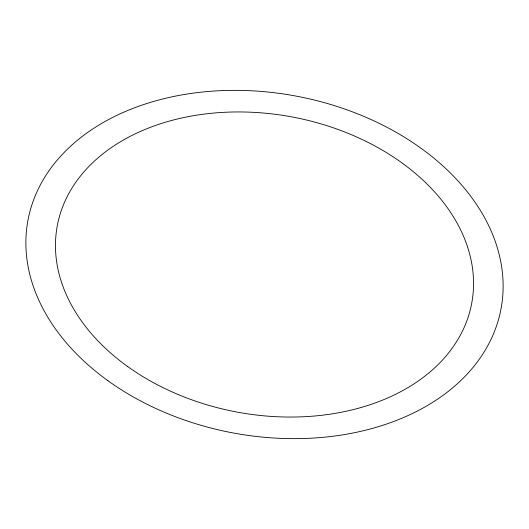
<?xml version="1.0" encoding="UTF-8"?>
<svg xmlns="http://www.w3.org/2000/svg" width="529" height="529" viewBox="0 0 529 529"><rect width="100%" height="100%" fill="white"/><g stroke="black" fill="none" stroke-linecap="round" stroke-linejoin="round"><path stroke-width="0.79" d="M107.976 380.741A240.649 171.35 10.6 0 0 498.754 318.676A240.649 171.35 10.6 0 0 186.77 94.083A240.649 171.35 10.6 0 0 107.976 380.741M127.383 366.326A210.806 150.104 10.6 0 0 469.712 311.958A210.806 150.104 10.6 0 0 196.411 115.21A210.806 150.104 10.6 0 0 127.383 366.326"/></g></svg>
